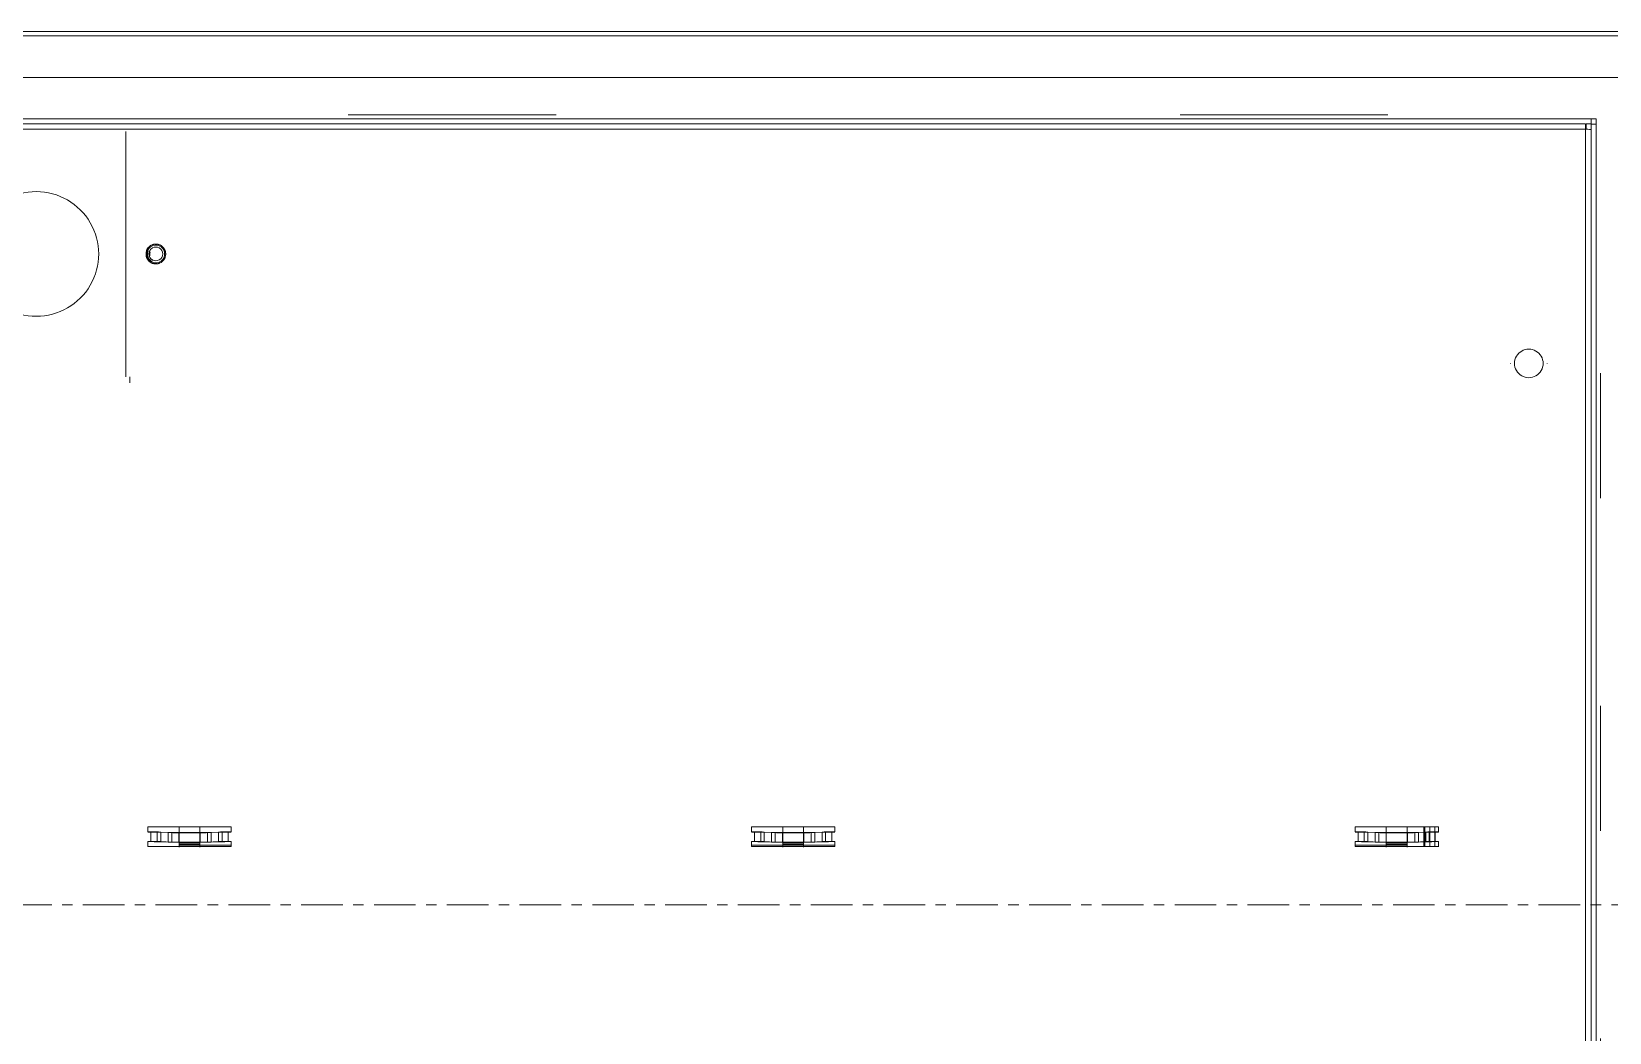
# Model space of a CAD drawing. Header units: inches. Extents: x 3268 to 7018, y 976 to 6708.
# Drawn here: x 5679.24 to 5698.21, y 3509.61 to 3521.65 of the extents above; entities that cross this region are included whole.
import ezdxf

# ---------------------------------------------------------------- set-up
doc = ezdxf.new("R2010")
doc.units = ezdxf.units.IN
doc.header["$MEASUREMENT"] = 0
doc.linetypes.add('Grid Line 1_2_', pattern=[0.875, 0.5, -0.125, 0.125, -0.125])
for name, color, linetype, lineweight in [('G-IMPT', 8, 'Continuous', 9), ('I-WALL', 2, 'Continuous', 9), ('Q-CASE', 31, 'Continuous', 9), ('Q-SPCQ', 91, 'Continuous', 9), ('S-GRID', 1, 'Continuous', 9)]:
    doc.layers.add(name, color=color, linetype=linetype, lineweight=lineweight)

# ---------------------------------------------------------------- blocks, each defined once
blk = doc.blocks.new('Main Locker for Revit - LKR-1_10_autocad_dwg_PRT-008-1-2-9311805-Overall Retail Plan Opt 2')
at = {"layer": 'G-IMPT', "color": 133}
for p, q in [((23.031, 15.633), (20.531, 15.633)), ((33.031, 15.633), (30.531, 15.633))]:
    blk.add_line(p, q, dxfattribs=at)
blk = doc.blocks.new('Main Locker for Revit - LKR-1_10_autocad_dwg_PRT-008-1-2$1$ATF-9311807-Overall Retail Plan Opt 2')
blk.add_blockref('Main Locker for Revit - LKR-1_10_autocad_dwg_PRT-008-1-2-9311805-Overall Retail Plan Opt 2', (0, 0))
blk = doc.blocks.new('Main Locker for Revit - LKR-1_10_autocad_dwg_PRT-008-2-2-9311810-Overall Retail Plan Opt 2')
at = {"layer": 'G-IMPT', "color": 133}
for p, q in [((35.585, 11.023), (35.585, 12.523)), ((35.585, 7.023), (35.585, 8.523)), ((35.585, 3.023), (35.585, 4.523)), ((35.585, -0.977), (35.585, 0.523)), ((35.474, -6.631), (35.474, -6.668)), ((35.474, -6.668), (35.37, -6.668)), ((35.474, -6.668), (35.37, -6.668))]:
    blk.add_line(p, q, dxfattribs=at)
blk = doc.blocks.new('Main Locker for Revit - LKR-1_10_autocad_dwg_PRT-008-2-2$1$ATF-9311811-Overall Retail Plan Opt 2')
blk.add_blockref('Main Locker for Revit - LKR-1_10_autocad_dwg_PRT-008-2-2-9311810-Overall Retail Plan Opt 2', (0, 0))
blk = doc.blocks.new('Main Locker for Revit - LKR-1_10_autocad_dwg_ASY-001-9311819-Overall Retail Plan Opt 2')
for name in ['Main Locker for Revit - LKR-1_10_autocad_dwg_PRT-008-1-2$1$ATF-9311807-Overall Retail Plan Opt 2', 'Main Locker for Revit - LKR-1_10_autocad_dwg_PRT-008-2-2$1$ATF-9311811-Overall Retail Plan Opt 2']:
    blk.add_blockref(name, (0, 0))
blk = doc.blocks.new('Main Locker for Revit - LKR-1_10_autocad_dwg_PRT-001-1-9311830-Overall Retail Plan Opt 2')
at = {"layer": 'G-IMPT', "color": 133}
for p in [(-1.91, 15.582), (35.472, 15.523)]:
    blk.add_line(p, (35.472, 15.582), dxfattribs=at)
blk.add_arc((35.403, 15.513), 0.01, 0, 45, dxfattribs=at)
blk.add_arc((35.403, 15.513), 0.01, 0, 45, dxfattribs=at)
blk = doc.blocks.new('Main Locker for Revit - LKR-1_10_autocad_dwg_PRT-001-1$1$ATF-9311831-Overall Retail Plan Opt 2')
blk.add_blockref('Main Locker for Revit - LKR-1_10_autocad_dwg_PRT-001-1-9311830-Overall Retail Plan Opt 2', (0, 0))
blk = doc.blocks.new('Main Locker for Revit - LKR-1_10_autocad_dwg_PRT-002-1-9311833-Overall Retail Plan Opt 2')
at = {"layer": 'G-IMPT', "color": 133}
for p, q in [((35.474, 15.52), (35.474, 15.582)), ((35.474, 15.582), (35.474, 15.52)), ((35.533, 15.582), (35.474, 15.582)), ((35.474, 15.582), (35.533, 15.582)), ((35.533, 15.52), (35.533, 15.582)), ((35.533, 15.582), (35.533, 15.52)), ((35.533, 15.52), (35.474, 15.52)), ((35.533, -6.605), (35.533, 15.52)), ((35.474, -6.668), (35.474, -6.599)), ((35.474, -6.599), (35.474, -6.668)), ((35.474, -6.605), (35.533, -6.605)), ((35.474, -6.605), (35.474, -6.668)), ((35.474, -6.668), (35.474, -6.605)), ((35.533, -6.668), (35.533, -6.599)), ((35.533, -6.599), (35.533, -6.668)), ((35.533, -6.668), (35.533, -6.605)), ((35.533, -6.605), (35.533, -6.668)), ((35.533, -6.668), (35.474, -6.668)), ((35.533, -6.668), (35.474, -6.668)), ((35.474, -6.668), (35.533, -6.668)), ((35.474, -6.668), (35.533, -6.668))]:
    blk.add_line(p, q, dxfattribs=at)
for radius, end in [(0.069, 0), (0.01, 0), (0.069, 360), (0.01, 360)]:
    blk.add_arc((35.464, -6.599), radius, 270, end, dxfattribs=at)
blk = doc.blocks.new('Main Locker for Revit - LKR-1_10_autocad_dwg_PRT-002-1$1$ATF-9311834-Overall Retail Plan Opt 2')
blk.add_blockref('Main Locker for Revit - LKR-1_10_autocad_dwg_PRT-002-1-9311833-Overall Retail Plan Opt 2', (0, 0))
blk = doc.blocks.new('Main Locker for Revit - LKR-1_10_autocad_dwg_PRT-004-1-9311836-Overall Retail Plan Opt 2')
at = {"layer": 'G-IMPT', "color": 133}
for p, q in [((35.405, 15.524), (-1.841, 15.524)), ((35.405, 15.524), (-1.841, 15.524)), ((35.405, 15.457), (-1.841, 15.457)), ((35.405, 15.524), (35.405, 15.457)), ((35.405, 15.457), (35.405, -6.596)), ((35.415, 15.455), (35.415, 15.524)), ((35.474, 15.524), (35.415, 15.524)), ((35.474, 15.524), (35.474, 15.455)), ((35.474, -6.599), (35.474, 15.455)), ((35.474, -6.599), (35.474, 15.455)), ((17.532, 13.955), (17.532, 13.956)), ((18.125, 7.009), (18.125, 7.071)), ((18.125, 7.071), (19.125, 7.071)), ((19.125, 7.069), (18.125, 7.069)), ((19.125, 7.071), (19.125, 7.009)), ((25.381, 7.009), (25.381, 7.071)), ((25.381, 7.071), (26.381, 7.071)), ((26.381, 7.069), (25.381, 7.069)), ((26.381, 7.071), (26.381, 7.009)), ((32.637, 7.009), (32.637, 7.071)), ((32.637, 7.071), (33.637, 7.071)), ((33.637, 7.069), (32.637, 7.069)), ((33.637, 7.071), (33.637, 7.009)), ((33.637, 7.007), (33.637, 7.069)), ((18.161, 7.009), (18.125, 7.009)), ((18.125, 7.007), (18.161, 7.007)), ((18.125, 6.832), (18.125, 6.894)), ((18.125, 6.894), (18.161, 6.894)), ((18.161, 6.892), (18.125, 6.892)), ((19.125, 6.832), (18.125, 6.832)), ((18.161, 6.894), (18.161, 7.009)), ((18.161, 7.007), (18.161, 6.892)), ((18.366, 7.001), (18.234, 7.006)), ((18.234, 7.006), (18.234, 6.891)), ((18.234, 6.891), (18.366, 6.886)), ((18.41, 7.002), (18.278, 7.007)), ((18.278, 7.007), (18.278, 6.892)), ((18.278, 6.892), (18.41, 6.887)), ((18.366, 7.001), (18.366, 6.886)), ((18.41, 6.887), (18.41, 7.002)), ((18.497, 7.001), (18.752, 7.001)), ((18.497, 6.886), (18.497, 7.001)), ((18.752, 6.999), (18.497, 6.999)), ((18.497, 6.999), (18.497, 6.884)), ((18.752, 6.886), (18.497, 6.886)), ((18.497, 6.884), (18.752, 6.884)), ((18.752, 6.886), (18.752, 7.001)), ((18.752, 6.999), (18.752, 6.884)), ((18.972, 7.007), (18.84, 7.002)), ((18.84, 7.002), (18.84, 6.887)), ((18.84, 6.887), (18.972, 6.892)), ((19.015, 7.006), (18.884, 7.001)), ((18.884, 7.001), (18.884, 6.886)), ((18.884, 6.886), (19.015, 6.891)), ((18.972, 7.007), (18.972, 6.892)), ((19.015, 7.006), (19.015, 6.891)), ((19.125, 7.009), (19.088, 7.009)), ((19.088, 7.009), (19.088, 6.894)), ((19.088, 6.892), (19.088, 7.007)), ((19.088, 7.007), (19.125, 7.007)), ((19.088, 6.894), (19.125, 6.894)), ((19.125, 6.892), (19.088, 6.892)), ((19.125, 6.894), (19.125, 6.832)), ((25.417, 7.009), (25.381, 7.009)), ((25.381, 7.007), (25.417, 7.007)), ((25.381, 6.832), (25.381, 6.894)), ((25.381, 6.894), (25.417, 6.894)), ((25.417, 6.892), (25.381, 6.892)), ((26.381, 6.832), (25.381, 6.832)), ((25.417, 6.894), (25.417, 7.009)), ((25.417, 7.007), (25.417, 6.892)), ((25.622, 7.001), (25.49, 7.006)), ((25.49, 7.006), (25.49, 6.891)), ((25.49, 6.891), (25.622, 6.886)), ((25.666, 7.002), (25.534, 7.007)), ((25.534, 7.007), (25.534, 6.892)), ((25.534, 6.892), (25.666, 6.887)), ((25.622, 7.001), (25.622, 6.886)), ((25.666, 6.887), (25.666, 7.002)), ((25.753, 7.001), (26.008, 7.001)), ((25.753, 6.886), (25.753, 7.001)), ((26.008, 6.999), (25.753, 6.999)), ((25.753, 6.999), (25.753, 6.884)), ((26.008, 6.886), (25.753, 6.886)), ((25.753, 6.884), (26.008, 6.884)), ((26.008, 6.886), (26.008, 7.001)), ((26.008, 6.999), (26.008, 6.884)), ((26.228, 7.007), (26.096, 7.002)), ((26.096, 7.002), (26.096, 6.887)), ((26.096, 6.887), (26.228, 6.892)), ((26.271, 7.006), (26.14, 7.001)), ((26.14, 7.001), (26.14, 6.886)), ((26.14, 6.886), (26.271, 6.891)), ((26.228, 7.007), (26.228, 6.892)), ((26.271, 7.006), (26.271, 6.891)), ((26.381, 7.009), (26.344, 7.009)), ((26.344, 7.009), (26.344, 6.894)), ((26.344, 7.007), (26.381, 7.007)), ((26.344, 6.892), (26.344, 7.007)), ((26.344, 6.894), (26.381, 6.894)), ((26.381, 6.892), (26.344, 6.892)), ((26.381, 6.894), (26.381, 6.832)), ((32.673, 7.009), (32.637, 7.009)), ((32.637, 7.007), (32.673, 7.007)), ((32.637, 6.832), (32.637, 6.894)), ((32.637, 6.894), (32.673, 6.894)), ((32.673, 6.892), (32.637, 6.892)), ((33.637, 6.832), (32.637, 6.832)), ((32.673, 6.894), (32.673, 7.009)), ((32.673, 7.007), (32.673, 6.892)), ((32.878, 7.001), (32.746, 7.006)), ((32.746, 7.006), (32.746, 6.891)), ((32.746, 6.891), (32.878, 6.886)), ((32.922, 7.002), (32.79, 7.007)), ((32.79, 7.007), (32.79, 6.892)), ((32.79, 6.892), (32.922, 6.887)), ((32.878, 7.001), (32.878, 6.886)), ((32.922, 6.887), (32.922, 7.002)), ((33.009, 7.001), (33.264, 7.001)), ((33.009, 6.886), (33.009, 7.001)), ((33.264, 6.999), (33.009, 6.999)), ((33.009, 6.999), (33.009, 6.884)), ((33.264, 6.886), (33.009, 6.886)), ((33.009, 6.884), (33.264, 6.884)), ((33.264, 6.886), (33.264, 7.001)), ((33.264, 6.999), (33.264, 6.884)), ((33.484, 7.007), (33.352, 7.002)), ((33.352, 7.002), (33.352, 6.887)), ((33.352, 6.887), (33.484, 6.892)), ((33.527, 7.006), (33.396, 7.001)), ((33.396, 7.001), (33.396, 6.886)), ((33.396, 6.886), (33.527, 6.891)), ((33.484, 7.007), (33.484, 6.892)), ((33.527, 7.006), (33.527, 6.891)), ((33.637, 7.009), (33.6, 7.009)), ((33.6, 7.009), (33.6, 6.894)), ((33.6, 7.007), (33.637, 7.007)), ((33.6, 6.892), (33.6, 7.007)), ((33.6, 6.894), (33.637, 6.894)), ((33.637, 6.892), (33.6, 6.892)), ((33.637, 6.894), (33.637, 6.832)), ((33.637, 6.83), (33.637, 6.892))]:
    blk.add_line(p, q, dxfattribs=at)
for centre, major_axis, ratio, start_param, end_param in [((35.405, 15.455), (-0.069, 0), 0.034899, 3.141593, 4.712389), ((16.782, 13.958), (0.75, 0), 0.999391, 1.570796, 4.712389), ((16.782, 13.958), (0.75, 0), 0.999391, 4.712389, 7.853982), ((18.219, 13.958), (0.083, 0), 0.999391, 1.570796, 4.712389), ((18.219, 13.958), (0.083, 0), 0.999391, 4.712389, 7.853982), ((34.724, 12.642), (0.172, 0), 0.999391, 1.570796, 4.712389), ((34.724, 12.642), (0.172, 0), 0.999391, 4.712389, 7.853982), ((18.161, 7.003), (0.157, 0), 0.034899, 0.735387, 1.570796), ((18.161, 7.003), (0.0985, 0), 0.034899, 0.735387, 1.570796), ((18.161, 6.888), (0.157, 0), 0.034899, 0.735387, 1.570796), ((18.161, 6.888), (0.0985, 0), 0.034899, 0.735387, 1.570796), ((18.497, 7.005), (-0.177, 0), 0.034899, 0.735387, 1.570796), ((18.497, 6.89), (0.177, 0), 0.034899, 3.87698, 4.712389), ((18.497, 7.005), (0.118, 0), 0.034899, 3.87698, 4.712389), ((18.497, 6.89), (-0.118, 0), 0.034899, 0.735387, 1.570796), ((18.752, 7.005), (-0.118, 0), 0.034899, 1.570796, 2.406205), ((18.752, 7.005), (0.177, 0), 0.034899, 4.712389, 5.547798), ((18.752, 6.89), (0.118, 0), 0.034899, 4.712389, 5.547798), ((18.752, 6.89), (0.177, 0), 0.034899, 4.712389, 5.547798), ((19.088, 7.003), (-0.157, 0), 0.034899, 4.712389, 5.547798), ((19.088, 6.888), (0.157, 0), 0.034899, 1.570796, 2.406205), ((19.088, 7.003), (-0.0985, 0), 0.034899, 4.712389, 5.547798), ((19.088, 6.888), (0.0985, 0), 0.034899, 1.570796, 2.406205), ((25.417, 7.003), (0.157, 0), 0.034899, 0.735387, 1.570796), ((25.417, 7.003), (0.0985, 0), 0.034899, 0.735387, 1.570796), ((25.417, 6.888), (-0.157, 0), 0.034899, 3.87698, 4.712389), ((25.417, 6.888), (-0.0985, 0), 0.034899, 3.87698, 4.712389), ((25.753, 7.005), (-0.177, 0), 0.034899, 0.735387, 1.570796), ((25.753, 6.89), (0.177, 0), 0.034899, 3.87698, 4.712389), ((25.753, 7.005), (0.118, 0), 0.034899, 3.87698, 4.712389), ((25.753, 6.89), (-0.118, 0), 0.034899, 0.735387, 1.570796), ((26.008, 7.005), (-0.118, 0), 0.034899, 1.570796, 2.406205), ((26.008, 7.005), (0.177, 0), 0.034899, 4.712389, 5.547798), ((26.008, 6.89), (0.118, 0), 0.034899, 4.712389, 5.547798), ((26.008, 6.89), (-0.177, 0), 0.034899, 1.570796, 2.406205), ((26.344, 7.003), (0.157, 0), 0.034899, 1.570796, 2.406205), ((26.344, 6.888), (0.157, 0), 0.034899, 1.570796, 2.406205), ((26.344, 7.003), (-0.0985, 0), 0.034899, 4.712389, 5.547798), ((26.344, 6.888), (0.0985, 0), 0.034899, 1.570796, 2.406205), ((32.673, 7.003), (0.157, 0), 0.034899, 0.735387, 1.570796), ((32.673, 7.003), (0.0985, 0), 0.034899, 0.735387, 1.570796), ((32.673, 6.888), (0.157, 0), 0.034899, 0.735387, 1.570796), ((32.673, 6.888), (0.0985, 0), 0.034899, 0.735387, 1.570796), ((33.009, 7.005), (0.177, 0), 0.034899, 3.87698, 4.712389), ((33.009, 6.89), (0.177, 0), 0.034899, 3.87698, 4.712389), ((33.009, 7.005), (0.118, 0), 0.034899, 3.87698, 4.712389), ((33.009, 6.89), (-0.118, 0), 0.034899, 0.735387, 1.570796), ((33.264, 7.005), (-0.118, 0), 0.034899, 1.570796, 2.406205), ((33.264, 7.005), (0.177, 0), 0.034899, 4.712389, 5.547798), ((33.264, 6.89), (0.118, 0), 0.034899, 4.712389, 5.547798), ((33.264, 6.89), (-0.177, 0), 0.034899, 1.570796, 2.406205), ((33.6, 7.003), (0.157, 0), 0.034899, 1.570796, 2.406205), ((33.6, 6.888), (0.157, 0), 0.034899, 1.570796, 2.406205), ((33.6, 7.003), (-0.0985, 0), 0.034899, 4.712389, 5.547798), ((33.6, 6.888), (0.0985, 0), 0.034899, 1.570796, 2.406205)]:
    blk.add_ellipse(centre, major_axis=major_axis, ratio=ratio, start_param=start_param, end_param=end_param, dxfattribs=at)
blk = doc.blocks.new('Main Locker for Revit - LKR-1_10_autocad_dwg_S-0420-1-9311837-Overall Retail Plan Opt 2')
at = {"layer": 'G-IMPT', "color": 133}
for p, q in [((1.12, -2.603), (1.12, -2.608)), ((1.168, -2.601), (1.168, -2.601)), ((1.511, -2.601), (1.511, -2.601)), ((1.56, -2.608), (1.56, -2.603))]:
    blk.add_line(p, q, dxfattribs=at)
blk = doc.blocks.new('Main Locker for Revit - LKR-1_10_autocad_dwg_FH-832-4-V23-Overall Retail Plan Opt 2')
at = {"layer": 'G-IMPT', "color": 133, "flags": 128}
for points in [[(18.329, 13.912), (18.33, 13.916), (18.332, 13.921), (18.333, 13.925), (18.334, 13.93), (18.335, 13.935), (18.336, 13.939), (18.337, 13.944), (18.337, 13.949), (18.338, 13.953), (18.338, 13.958), (18.338, 13.963), (18.337, 13.968), (18.337, 13.972), (18.336, 13.977), (18.335, 13.982), (18.334, 13.986), (18.333, 13.991), (18.332, 13.995), (18.33, 14), (18.328, 14.004), (18.326, 14.009), (18.324, 14.013), (18.322, 14.017), (18.319, 14.021), (18.317, 14.025), (18.314, 14.029), (18.311, 14.033), (18.308, 14.036), (18.305, 14.04), (18.301, 14.043), (18.298, 14.046), (18.294, 14.049), (18.291, 14.052), (18.287, 14.055), (18.283, 14.058), (18.279, 14.06), (18.275, 14.062), (18.27, 14.064), (18.266, 14.066), (18.262, 14.068), (18.257, 14.07), (18.253, 14.071), (18.248, 14.073), (18.243, 14.074), (18.239, 14.074), (18.234, 14.075), (18.229, 14.076), (18.225, 14.076), (18.22, 14.076), (18.215, 14.076), (18.21, 14.076), (18.206, 14.075), (18.201, 14.075), (18.196, 14.074), (18.192, 14.073), (18.187, 14.072), (18.183, 14.07), (18.178, 14.069), (18.174, 14.067), (18.169, 14.065), (18.165, 14.063), (18.161, 14.061), (18.157, 14.058), (18.153, 14.056), (18.149, 14.053), (18.145, 14.05), (18.142, 14.047), (18.138, 14.044), (18.135, 14.041), (18.131, 14.037), (18.128, 14.034), (18.125, 14.03), (18.123, 14.026), (18.12, 14.022), (18.117, 14.018), (18.115, 14.014), (18.113, 14.01), (18.111, 14.006), (18.11, 14.003)], [(18.11, 14.003), (18.108, 13.999), (18.107, 13.994), (18.105, 13.99), (18.104, 13.985), (18.103, 13.981), (18.102, 13.976), (18.102, 13.971), (18.101, 13.967), (18.101, 13.962), (18.101, 13.957), (18.101, 13.952), (18.101, 13.948), (18.102, 13.943), (18.102, 13.938), (18.103, 13.934), (18.104, 13.929), (18.106, 13.924), (18.107, 13.92), (18.109, 13.915), (18.11, 13.911), (18.112, 13.907), (18.114, 13.902), (18.117, 13.898), (18.119, 13.894), (18.122, 13.89), (18.125, 13.886), (18.127, 13.883), (18.131, 13.879), (18.134, 13.876), (18.137, 13.872), (18.141, 13.869), (18.144, 13.866), (18.148, 13.863), (18.152, 13.86), (18.156, 13.858), (18.16, 13.855), (18.164, 13.853), (18.168, 13.851), (18.172, 13.849), (18.177, 13.847), (18.181, 13.845), (18.186, 13.844), (18.19, 13.843), (18.195, 13.842), (18.2, 13.841), (18.204, 13.84), (18.209, 13.84), (18.214, 13.839), (18.219, 13.839), (18.223, 13.839), (18.228, 13.84), (18.233, 13.84), (18.237, 13.841), (18.242, 13.841), (18.247, 13.842), (18.251, 13.844), (18.256, 13.845), (18.26, 13.847), (18.265, 13.848), (18.269, 13.85), (18.273, 13.852), (18.278, 13.855), (18.282, 13.857), (18.286, 13.859), (18.289, 13.862), (18.293, 13.865), (18.297, 13.868), (18.3, 13.871), (18.304, 13.875), (18.307, 13.878), (18.31, 13.882), (18.313, 13.885), (18.316, 13.889), (18.319, 13.893), (18.321, 13.897), (18.323, 13.901), (18.326, 13.905), (18.328, 13.91), (18.329, 13.912)], [(18.151, 13.984), (18.146, 13.959), (18.149, 13.934)], [(18.149, 13.934), (18.146, 13.96), (18.151, 13.984)]]:
    blk.add_lwpolyline(points, dxfattribs=at)
at = {"layer": 'G-IMPT', "color": 133}
for centre, major_axis, start_param, end_param in [((18.219, 13.958), (0.107, 0), 5.888146, 9.029739), ((18.219, 13.957), (0.101, 0), 2.746553, 4.31735), ((18.219, 13.957), (0.101, 0), 2.746553, 4.31735), ((18.219, 13.958), (0.107, 0), 2.746553, 5.888146), ((18.219, 13.957), (0.082, 0), 2.746553, 4.31735), ((18.219, 13.956), (0.082, 0), 2.746553, 3.444685), ((18.219, 13.956), (0.082, 0), 2.746553, 3.444685)]:
    blk.add_ellipse(centre, major_axis=major_axis, ratio=0.999391, start_param=start_param, end_param=end_param, dxfattribs=at)
blk = doc.blocks.new('Main Locker for Revit - LKR-1_10_autocad_dwg_PRT-004-1$1$ATF-9311840-Overall Retail Plan Opt 2')
for name, p in [('Main Locker for Revit - LKR-1_10_autocad_dwg_PRT-004-1-9311836-Overall Retail Plan Opt 2', (0, 0)), ('Main Locker for Revit - LKR-1_10_autocad_dwg_FH-832-4-V23-Overall Retail Plan Opt 2', (0, 0)), ('Main Locker for Revit - LKR-1_10_autocad_dwg_S-0420-1-9311837-Overall Retail Plan Opt 2', (33.384, 15.243))]:
    blk.add_blockref(name, p)
blk = doc.blocks.new('Main Locker for Revit - LKR-1_10_autocad_dwg_PRT-005-4-9311844-Overall Retail Plan Opt 2')
at = {"layer": 'G-IMPT', "color": 133}
for p, q in [((15.704, 12.479), (15.704, 15.429)), ((17.86, 15.429), (17.86, 12.479)), ((15.657, 12.479), (15.657, 12.409)), ((17.907, 12.409), (17.907, 12.479))]:
    blk.add_line(p, q, dxfattribs=at)
blk = doc.blocks.new('Main Locker for Revit - LKR-1_10_autocad_dwg_PRT-006-1-1-V24-Overall Retail Plan Opt 2')
at = {"layer": 'G-IMPT', "color": 133}
for p, q in [((18.5, 7.071), (18.5, 6.879)), ((18.5, 6.863), (18.5, 7.071)), ((18.75, 6.879), (18.75, 7.071)), ((18.75, 7.071), (18.75, 6.863)), ((25.755, 7.071), (25.755, 6.879)), ((25.755, 6.863), (25.755, 7.071)), ((26.005, 6.879), (26.005, 7.071)), ((26.005, 7.071), (26.005, 6.863)), ((33.011, 7.071), (33.011, 6.879)), ((33.011, 6.863), (33.011, 7.071)), ((33.261, 6.879), (33.261, 7.071)), ((33.261, 7.071), (33.261, 6.863)), ((18.75, 6.879), (18.5, 6.879)), ((18.5, 6.879), (18.5, 6.827)), ((18.5, 6.863), (18.75, 6.863)), ((18.5, 6.85), (18.5, 6.863)), ((18.75, 6.85), (18.5, 6.85)), ((18.5, 6.85), (18.5, 6.833)), ((18.5, 6.85), (18.75, 6.85)), ((18.75, 6.827), (18.75, 6.879)), ((18.75, 6.863), (18.75, 6.85)), ((18.75, 6.85), (19.125, 6.85)), ((25.381, 6.85), (25.755, 6.85)), ((26.005, 6.879), (25.755, 6.879)), ((25.755, 6.879), (25.755, 6.827)), ((25.755, 6.863), (26.005, 6.863)), ((25.755, 6.85), (25.755, 6.863)), ((26.005, 6.85), (25.755, 6.85)), ((25.755, 6.85), (26.005, 6.85)), ((26.005, 6.827), (26.005, 6.879)), ((26.005, 6.863), (26.005, 6.85)), ((26.005, 6.85), (26.381, 6.85)), ((32.637, 6.85), (33.011, 6.85)), ((33.011, 6.879), (33.261, 6.879)), ((33.011, 6.879), (33.011, 6.827)), ((33.261, 6.863), (33.011, 6.863)), ((33.011, 6.85), (33.011, 6.863)), ((33.011, 6.85), (33.261, 6.85)), ((33.011, 6.85), (33.261, 6.85)), ((33.261, 6.879), (33.261, 6.827)), ((33.261, 6.85), (33.261, 6.863)), ((33.261, 6.833), (33.261, 6.85))]:
    blk.add_line(p, q, dxfattribs=at)
blk = doc.blocks.new('Main Locker for Revit - LKR-1_10_autocad_dwg_PRT-006-1-1$1$ATF-V25-Overall Retail Plan Opt 2')
blk.add_blockref('Main Locker for Revit - LKR-1_10_autocad_dwg_PRT-006-1-1-V24-Overall Retail Plan Opt 2', (0, 0))
blk = doc.blocks.new('Main Locker for Revit - LKR-1_10_autocad_dwg_PRT-010-1-2-9311861-Overall Retail Plan Opt 2')
at = {"layer": 'G-IMPT', "color": 133}
for p, q in [((33.461, 6.832), (33.461, 7.071)), ((33.471, 7.071), (33.471, 6.832))]:
    blk.add_line(p, q, dxfattribs=at)
blk = doc.blocks.new('Main Locker for Revit - LKR-1_10_autocad_dwg_PRT-011-2-1-9311866-Overall Retail Plan Opt 2')
at = {"layer": 'G-IMPT', "color": 133}
for p, q in [((33.474, 6.832), (33.474, 7.071)), ((33.533, 7.071), (33.533, 6.832)), ((33.594, 6.832), (33.594, 7.071)), ((33.594, 7.071), (33.594, 6.832)), ((33.594, 7.071), (33.594, 6.832))]:
    blk.add_line(p, q, dxfattribs=at)
blk = doc.blocks.new('Main Locker for Revit - LKR-1_10_autocad_dwg_PRT-011-6-1-9311873-Overall Retail Plan Opt 2')
at = {"layer": 'G-IMPT', "color": 133}
for p, q in [((33.594, 6.832), (33.594, 7.071)), ((33.594, 7.071), (33.594, 6.832)), ((33.594, 7.071), (33.594, 6.832))]:
    blk.add_line(p, q, dxfattribs=at)
blk = doc.blocks.new('Main Locker for Revit - LKR-1_10_autocad_dwg_LKR-1_10_A-9311910-Overall Retail Plan Opt 2')
for name in ['Main Locker for Revit - LKR-1_10_autocad_dwg_PRT-001-1$1$ATF-9311831-Overall Retail Plan Opt 2', 'Main Locker for Revit - LKR-1_10_autocad_dwg_ASY-001-9311819-Overall Retail Plan Opt 2', 'Main Locker for Revit - LKR-1_10_autocad_dwg_PRT-002-1$1$ATF-9311834-Overall Retail Plan Opt 2', 'Main Locker for Revit - LKR-1_10_autocad_dwg_PRT-004-1$1$ATF-9311840-Overall Retail Plan Opt 2', 'Main Locker for Revit - LKR-1_10_autocad_dwg_PRT-005-4-9311844-Overall Retail Plan Opt 2', 'Main Locker for Revit - LKR-1_10_autocad_dwg_PRT-006-1-1$1$ATF-V25-Overall Retail Plan Opt 2', 'Main Locker for Revit - LKR-1_10_autocad_dwg_PRT-010-1-2-9311861-Overall Retail Plan Opt 2', 'Main Locker for Revit - LKR-1_10_autocad_dwg_PRT-011-2-1-9311866-Overall Retail Plan Opt 2', 'Main Locker for Revit - LKR-1_10_autocad_dwg_PRT-011-6-1-9311873-Overall Retail Plan Opt 2']:
    blk.add_blockref(name, (0, 0))
blk = doc.blocks.new('Main Locker for Revit - LKR-1_10_autocad_dwg-9311801-Overall Retail Plan Opt 2')
blk.add_blockref('Main Locker for Revit - LKR-1_10_autocad_dwg_LKR-1_10_A-9311910-Overall Retail Plan Opt 2', (0, 0))
blk = doc.blocks.new('Main Locker for Revit - Main Locker for Revit-9311911-Overall Retail Plan Opt 2')
blk.add_blockref('Main Locker for Revit - LKR-1_10_autocad_dwg-9311801-Overall Retail Plan Opt 2', (1.969, -15.582))
blk = doc.blocks.new('Casework 95 - Casework 95-9779236-Overall Retail Plan Opt 2')
at = {"layer": 'Q-CASE', "color": 133}
for p, q in [((5769.938, 3516.598), (5672.188, 3516.598)), ((5672.688, 3516.098), (5769.438, 3516.098))]:
    blk.add_line(p, q, dxfattribs=at)
blk = doc.blocks.new('Arch_5 Points - Units and Amenities_v2022_rvt-1-Overall Retail Plan Opt 2')
at = {"layer": 'I-WALL', "color": 53, "lineweight": 15}
blk.add_line((5659.25, 3521.649), (5759.875, 3521.649), dxfattribs=at)
blk.add_line((5659.25, 3521.649), (5759.875, 3521.649), dxfattribs=at)
at = {"layer": 'Q-CASE', "color": 133, "lineweight": 9}
blk.add_blockref('Casework 95 - Casework 95-9779236-Overall Retail Plan Opt 2', (-11.938, 5), dxfattribs=at)
at = {"layer": 'Q-SPCQ', "color": 133, "lineweight": 9}
blk.add_blockref('Main Locker for Revit - Main Locker for Revit-9311911-Overall Retail Plan Opt 2', (5660.55, 3520.598), dxfattribs=at)

msp = doc.modelspace()

# ---------------------------------------------------------------- linework, layer by layer
at = {"layer": 'S-GRID', "linetype": 'Grid Line 1_2_'}
msp.add_line((6493.236, 3511.149), (3967.407, 3511.149), dxfattribs=at)

# ---------------------------------------------------------------- block references
at = {"lineweight": 5}
msp.add_blockref('Arch_5 Points - Units and Amenities_v2022_rvt-1-Overall Retail Plan Opt 2', (0, 0), dxfattribs=at)

doc.saveas('drawing.dxf')
